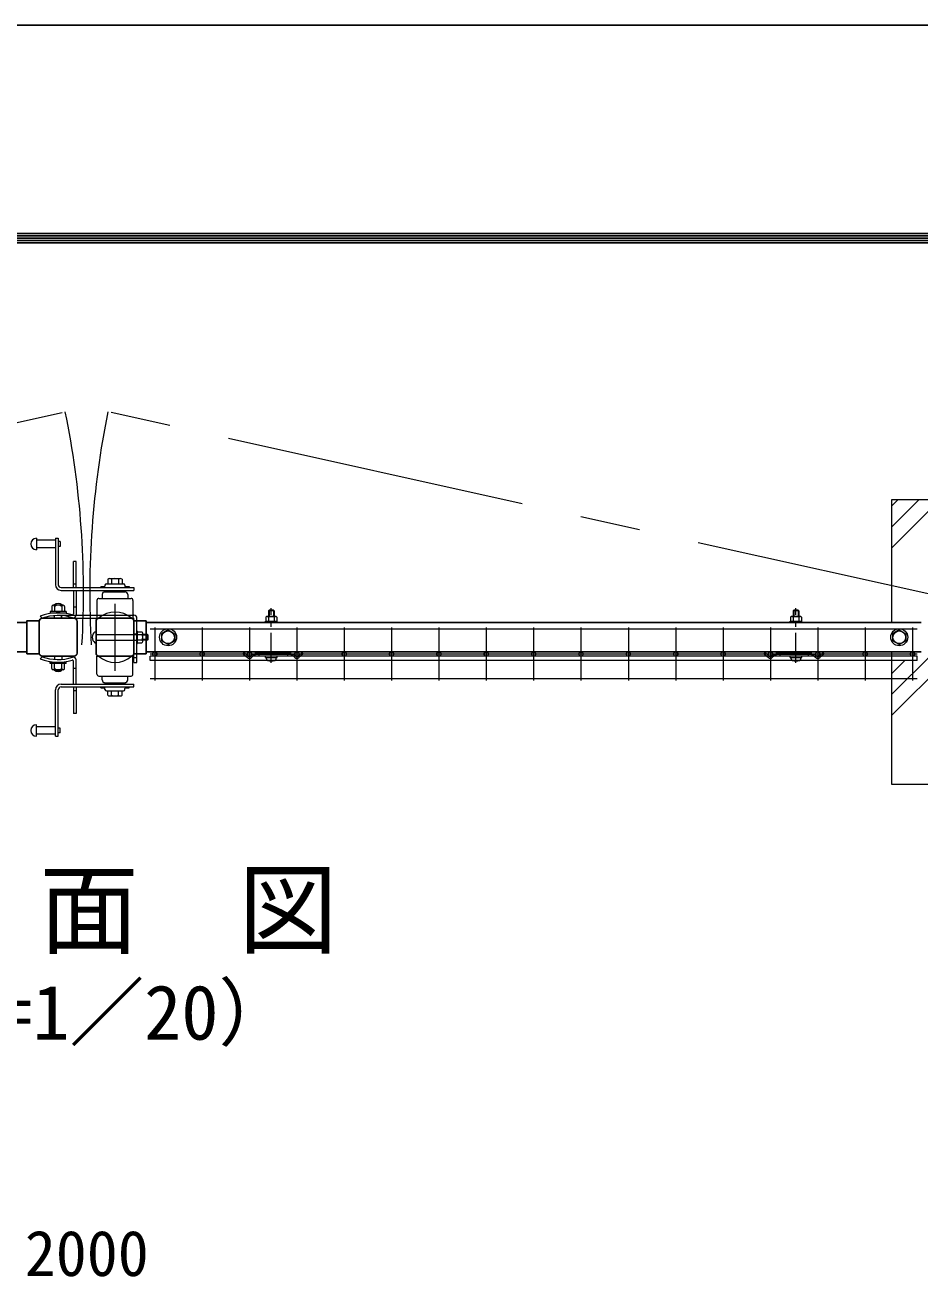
# Model space of a CAD drawing. Units: millimetres, scale not verified. Extents: x -4200 to 4200, y -2970 to 2970.
# Drawn here: x 1177 to 2122, y 1648 to 2970 of the extents above; entities that cross this region are included whole.
import ezdxf
from ezdxf.enums import TextEntityAlignment as Align

# ---------------------------------------------------------------- set-up
doc = ezdxf.new("R2010")
doc.units = ezdxf.units.MM
doc.header["$LTSCALE"] = 10
doc.linetypes.add('USER1', pattern=[50.8, 31.75, -6.35, 6.35, -6.35])
for name, color, linetype, lineweight in [('0-0_D-STR-TXT', 7, 'Continuous', 13), ('0-1_D-STR-DIM', 7, 'Continuous', 13), ('0-2_D-BMK', 2, 'USER1', 13), ('0-3_D-STR1', 1, 'Continuous', 25), ('0-4_D-STR3', 3, 'Continuous', 13), ('0-5_D-STR2', 7, 'Continuous', 13), ('0-6_D-DCR-HCH', 7, 'Continuous', 13), ('0-C_D-TTL', 7, 'Continuous', 25)]:
    doc.layers.add(name, color=color, linetype=linetype, lineweight=lineweight)
doc.styles.add('ＭＳ ゴシック', font='')
doc.styles.get('ＭＳ ゴシック').set_extended_font_data('MS Gothic')

# ---------------------------------------------------------------- blocks, each defined once
blk = doc.blocks.new('A$C89819078')
at = {"layer": '0-2_D-BMK'}
blk.add_line((0, -75), (0, 504), dxfattribs=at)
at = {"layer": '0-4_D-STR3'}
for p, q in [((-57.5, 409.3), (-57.5, 367.5)), ((-43.3, 417.5), (43.3, 417.5)), ((-23, 484), (-30, 477)), ((30, 477), (-30, 477)), ((-30, 477), (-30, 417.5)), ((-29.1, 409.3), (-29.1, 367.5)), ((-23, 484), (-23, 417.5)), ((23, 484), (-23, 484)), ((23, 484), (23, 417.5)), ((23, 484), (30, 477)), ((29.1, 409.3), (29.1, 367.5)), ((30, 477), (30, 417.5)), ((57.5, 409.3), (57.5, 367.5)), ((-62.5, 367.5), (62.5, 367.5)), ((-62.5, 351.5), (-62.5, 367.5)), ((-62.5, 351.5), (62.5, 351.5)), ((-57.5, 367.5), (57.5, 367.5)), ((62.5, 351.5), (62.5, 367.5)), ((-62.5, 0), (62.5, 0)), ((-62.5, -16), (-62.5, 0)), ((62.5, -16), (62.5, 0)), ((-62.5, -16), (62.5, -16)), ((-51.8, -16), (51.8, -16)), ((-51.8, -31.3), (-51.8, -16)), ((51.8, -31.6), (51.8, -16))]:
    blk.add_line(p, q, dxfattribs=at)
for centre, radius, start, end in [((-43.3, 401.1), 16.4, 30, 150), ((0, 361.7), 55.8, 58.543, 121.457), ((43.3, 401.1), 16.4, 30, 150), ((-32.8, -31.3), 19, 180, 253.92714), ((0.7, 85), 140, 253.92714, 285.41383), ((32.8, -31.6), 19, 285.41383, 0)]:
    blk.add_arc(centre, radius, start, end, dxfattribs=at)

msp = doc.modelspace()

# ---------------------------------------------------------------- linework, layer by layer
at = {"layer": '0-1_D-STR-DIM'}
msp.add_lwpolyline([(2091.99, 2307.94), (2091.99, 2168.44), (2391.99, 2168.44), (2391.99, 2468.44), (2091.99, 2468.44), (2091.99, 2338.94)], dxfattribs=at)
at = {"layer": '0-2_D-BMK'}
for p, q in [((286.3, 2354.29), (1219.53, 2561.46)), ((2197.67, 2354.29), (1264.46, 2561.46)), ((1271.99, 2288.04), (1271.99, 2358.84))]:
    msp.add_line(p, q, dxfattribs=at)
for centre, radius, start, end in [((283.96, 2371.12), 954.73, 356.664, 11.49985), ((2200, 2371.1), 954.72, 168.49887, 183.33466)]:
    msp.add_arc(centre, radius, start, end, dxfattribs=at)
at = {"layer": '0-3_D-STR1'}
for p, q in [((1191.99, 2340.24), (1191.99, 2306.64)), ((1228.79, 2343.44), (1195.19, 2343.44)), ((1231.99, 2306.64), (1231.99, 2340.24)), ((1251.99, 2340.24), (1251.99, 2306.64)), ((1288.79, 2343.44), (1255.19, 2343.44)), ((1291.93, 2340.89), (1304.99, 2340.89)), ((1291.99, 2306.64), (1291.99, 2340.24)), ((1304.99, 2340.89), (1304.99, 2305.99)), ((1178.99, 2338.94), (360.99, 2338.94)), ((1304.99, 2338.94), (2122.99, 2338.94)), ((360.99, 2307.94), (1178.99, 2307.94)), ((1192.06, 2305.99), (1178.99, 2305.99)), ((1195.19, 2303.44), (1228.79, 2303.44)), ((1255.19, 2303.44), (1288.79, 2303.44)), ((1291.93, 2305.99), (1304.99, 2305.99)), ((2122.99, 2307.94), (1304.99, 2307.94))]:
    msp.add_line(p, q, dxfattribs=at)
msp.add_lwpolyline([(1192.06, 2340.89), (1178.99, 2340.89), (1178.99, 2305.99)], dxfattribs=at)
for centre, start, end in [((1195.19, 2340.24), 90, 180), ((1228.79, 2340.24), 0, 90), ((1255.19, 2340.24), 90, 180), ((1288.79, 2340.24), 0, 90), ((1195.19, 2306.64), 180, 270), ((1228.79, 2306.64), 270, 0), ((1255.19, 2306.64), 180, 270), ((1288.79, 2306.64), 270, 0)]:
    msp.add_arc(centre, 3.2, start, end, dxfattribs=at)
at = {"layer": '0-4_D-STR3'}
for p, q in [((1188.99, 2427.94), (1188.99, 2415.94)), ((1208.99, 2425.94), (1188.99, 2425.94)), ((1208.99, 2427.94), (1211.99, 2427.94)), ((1208.99, 2427.94), (1208.99, 2378.94)), ((1211.99, 2427.94), (1211.99, 2378.94)), ((1213.99, 2424.44), (1211.99, 2424.44)), ((1213.99, 2424.44), (1213.99, 2419.44)), ((1208.99, 2417.94), (1188.99, 2417.94)), ((1213.99, 2419.44), (1211.99, 2419.44)), ((1230.99, 2403.44), (1227.99, 2403.44)), ((1227.99, 2375.94), (1227.99, 2403.44)), ((1230.99, 2375.94), (1230.99, 2403.44)), ((1262.89, 2379.94), (1280.89, 2379.94)), ((1264.39, 2384.74), (1264.39, 2379.94)), ((1264.39, 2379.94), (1279.39, 2379.94)), ((1266.21, 2385.44), (1277.55, 2385.44)), ((1268.14, 2384.74), (1268.14, 2379.94)), ((1275.64, 2384.74), (1275.64, 2379.94)), ((1279.39, 2384.74), (1279.39, 2379.94)), ((1214.99, 2375.94), (1291.99, 2375.94)), ((1214.99, 2372.94), (1291.99, 2372.94)), ((1230.99, 2379.44), (1227.99, 2379.44)), ((1227.99, 2372.94), (1227.99, 2348.06)), ((1230.99, 2372.94), (1230.99, 2346.94)), ((1256.89, 2376.94), (1260.89, 2376.94)), ((1256.89, 2376.94), (1256.89, 2375.94)), ((1258.39, 2368.44), (1258.39, 2364.44)), ((1260.61, 2371.34), (1262.23, 2372.94)), ((1261.39, 2378.44), (1261.39, 2377.44)), ((1261.39, 2371.44), (1282.39, 2371.44)), ((1262.23, 2372.94), (1263.28, 2371.87)), ((1262.85, 2371.44), (1263.28, 2371.87)), ((1271.14, 2372.94), (1271.14, 2371.44)), ((1271.14, 2372.94), (1272.64, 2372.94)), ((1272.64, 2372.94), (1272.64, 2371.44)), ((1281.54, 2372.94), (1280.49, 2371.87)), ((1280.93, 2371.44), (1280.49, 2371.87)), ((1283.16, 2371.34), (1281.54, 2372.94)), ((1282.39, 2378.44), (1282.39, 2377.44)), ((1282.89, 2376.94), (1286.89, 2376.94)), ((1285.39, 2368.44), (1285.39, 2364.44)), ((1286.89, 2376.94), (1286.89, 2375.94)), ((1291.99, 2375.94), (1291.99, 2372.94)), ((1205.18, 2355.82), (1205.18, 2350.82)), ((1217.38, 2357.22), (1206.58, 2357.22)), ((1207.98, 2357.82), (1207.98, 2357.21)), ((1207.98, 2357.82), (1215.99, 2357.82)), ((1207.98, 2355.82), (1207.98, 2350.78)), ((1208.48, 2358.16), (1208.48, 2357.21)), ((1215.49, 2358.17), (1215.49, 2357.24)), ((1215.99, 2357.82), (1215.99, 2357.24)), ((1215.99, 2355.82), (1215.99, 2350.78)), ((1218.77, 2355.82), (1218.77, 2350.74)), ((1227.99, 2355.44), (1230.99, 2355.44)), ((1252.89, 2362.44), (1252.89, 2343.44)), ((1254.89, 2364.44), (1288.89, 2364.44)), ((1258.39, 2364.44), (1285.39, 2364.44)), ((1290.89, 2362.44), (1290.89, 2343.44)), ((1195.01, 2343.44), (1192.99, 2345.66)), ((1220.39, 2350.78), (1203.59, 2350.78)), ((1203.59, 2350.78), (1203.59, 2349.18)), ((1203.59, 2349.18), (1220.39, 2349.18)), ((1207.98, 2343.44), (1207.98, 2346.25)), ((1215.19, 2346.64), (1291.99, 2346.64)), ((1215.19, 2346.64), (1215.19, 2343.44)), ((1215.19, 2343.44), (1291.99, 2343.44)), ((1215.99, 2343.44), (1215.99, 2346.25)), ((1220.39, 2350.78), (1220.39, 2349.18)), ((1252.89, 2343.44), (1254.72, 2343.44)), ((1291.99, 2296.64), (1291.99, 2343.44)), ((1250.81, 2329.22), (1251.99, 2329.22)), ((1251.99, 2329.22), (1251.99, 2317.67)), ((1295.19, 2329.94), (1295.89, 2329.94)), ((1295.19, 2316.94), (1295.19, 2329.94)), ((1295.89, 2316.94), (1295.89, 2329.94)), ((1295.89, 2329.22), (1300.31, 2329.22)), ((1301.19, 2319.11), (1301.19, 2327.77)), ((1327.99, 2331.19), (1320.99, 2327.15)), ((1320.99, 2327.15), (1320.99, 2319.73)), ((1327.99, 2331.19), (1334.99, 2327.15)), ((1334.99, 2327.15), (1334.99, 2319.73)), ((2099.99, 2331.19), (2092.99, 2327.15)), ((2092.99, 2327.15), (2092.99, 2319.73)), ((2099.99, 2331.19), (2106.99, 2327.15)), ((2106.99, 2327.15), (2106.99, 2319.73)), ((1250.81, 2317.67), (1251.99, 2317.67)), ((1251.99, 2326.44), (1295.19, 2326.44)), ((1251.99, 2320.44), (1295.19, 2320.44)), ((1295.19, 2326.64), (1291.99, 2326.64)), ((1295.19, 2316.94), (1295.89, 2316.94)), ((1295.89, 2326.33), (1300.31, 2326.33)), ((1295.89, 2320.56), (1300.31, 2320.56)), ((1295.89, 2317.67), (1300.31, 2317.67)), ((1306.29, 2326.44), (1301.19, 2326.44)), ((1306.99, 2325.74), (1301.19, 2325.74)), ((1306.99, 2321.14), (1301.19, 2321.14)), ((1306.29, 2320.44), (1301.19, 2320.44)), ((1306.29, 2320.44), (1306.29, 2326.44)), ((1306.99, 2325.74), (1306.29, 2326.44)), ((1306.99, 2321.14), (1306.29, 2320.44)), ((1306.99, 2321.14), (1306.99, 2325.74)), ((1327.99, 2315.69), (1320.99, 2319.73)), ((1327.99, 2315.69), (1334.99, 2319.73)), ((2099.99, 2315.69), (2092.99, 2319.73)), ((2099.99, 2315.69), (2106.99, 2319.73)), ((1195.01, 2302.94), (1192.99, 2300.72)), ((1207.98, 2303.44), (1207.98, 2300.13)), ((1215.99, 2303.44), (1215.99, 2300.13)), ((1252.89, 2303.44), (1254.72, 2303.44)), ((1252.89, 2284.44), (1252.89, 2303.44)), ((1289.39, 2303.44), (1290.89, 2303.44)), ((1290.89, 2284.44), (1290.89, 2303.44)), ((1295.19, 2301.64), (1291.99, 2301.64)), ((1407.28, 2305.98), (1408.32, 2307.19)), ((1407.28, 2305.98), (1411.99, 2301.92)), ((1408.32, 2307.19), (1413.03, 2303.13)), ((1416.91, 2304.97), (1414.93, 2303.16)), ((1417.99, 2303.79), (1416.01, 2301.98)), ((1417.99, 2305.39), (1420.49, 2305.39)), ((1417.99, 2303.79), (1459.99, 2303.79)), ((1420.49, 2307.19), (1457.49, 2307.19)), ((1420.49, 2305.39), (1420.49, 2307.19)), ((1457.49, 2305.39), (1420.49, 2305.39)), ((1423.99, 2305.39), (1423.99, 2303.79)), ((1453.99, 2305.39), (1453.99, 2303.79)), ((1457.49, 2305.39), (1457.49, 2307.19)), ((1457.49, 2305.39), (1459.99, 2305.39)), ((1459.99, 2303.79), (1461.98, 2301.98)), ((1461.07, 2304.97), (1463.06, 2303.16)), ((1469.66, 2307.19), (1464.95, 2303.13)), ((1470.71, 2305.98), (1466, 2301.92)), ((1470.71, 2305.98), (1469.66, 2307.19)), ((1957.27, 2305.98), (1958.32, 2307.19)), ((1957.27, 2305.98), (1961.98, 2301.92)), ((1958.32, 2307.19), (1963.03, 2303.13)), ((1966.91, 2304.97), (1964.92, 2303.16)), ((1967.99, 2303.79), (1966, 2301.98)), ((1967.99, 2305.39), (1970.49, 2305.39)), ((1967.99, 2303.79), (2009.99, 2303.79)), ((1970.49, 2307.19), (2007.49, 2307.19)), ((1970.49, 2305.39), (1970.49, 2307.19)), ((2007.49, 2305.39), (1970.49, 2305.39)), ((1973.99, 2305.39), (1973.99, 2303.79)), ((2003.99, 2305.39), (2003.99, 2303.79)), ((2007.49, 2305.39), (2007.49, 2307.19)), ((2007.49, 2305.39), (2009.99, 2305.39)), ((2009.99, 2303.79), (2011.97, 2301.98)), ((2011.06, 2304.97), (2013.05, 2303.16)), ((2019.66, 2307.19), (2014.95, 2303.13)), ((2020.7, 2305.98), (2015.99, 2301.92)), ((2020.7, 2305.98), (2019.66, 2307.19)), ((1203.59, 2297.2), (1220.39, 2297.2)), ((1205.18, 2290.56), (1205.18, 2295.56)), ((1217.38, 2289.15), (1206.58, 2289.15)), ((1207.98, 2290.56), (1207.98, 2295.6)), ((1207.98, 2288.56), (1207.98, 2289.17)), ((1207.98, 2288.56), (1215.99, 2288.56)), ((1208.48, 2288.22), (1208.48, 2289.17)), ((1215.49, 2288.21), (1215.49, 2289.14)), ((1215.99, 2290.56), (1215.99, 2295.6)), ((1215.99, 2288.56), (1215.99, 2289.14)), ((1218.77, 2290.56), (1218.77, 2295.64)), ((1220.39, 2295.6), (1220.39, 2297.2)), ((1227.99, 2273.94), (1227.99, 2298.32)), ((1227.99, 2290.94), (1230.99, 2290.94)), ((1230.99, 2273.94), (1230.99, 2299.44)), ((1254.89, 2282.44), (1288.89, 2282.44)), ((1258.39, 2282.44), (1285.39, 2282.44)), ((1258.39, 2278.44), (1258.39, 2282.44)), ((1260.61, 2275.54), (1262.23, 2273.94)), ((1261.39, 2275.44), (1282.39, 2275.44)), ((1262.23, 2273.94), (1263.28, 2275.01)), ((1262.85, 2275.44), (1263.28, 2275.01)), ((1271.14, 2273.94), (1271.14, 2275.44)), ((1272.64, 2273.94), (1272.64, 2275.44)), ((1280.93, 2275.44), (1280.49, 2275.01)), ((1281.54, 2273.94), (1280.49, 2275.01)), ((1283.16, 2275.54), (1281.54, 2273.94)), ((1285.39, 2278.44), (1285.39, 2282.44)), ((1208.99, 2218.94), (1208.99, 2267.94)), ((1211.99, 2218.94), (1211.99, 2267.94)), ((1214.99, 2273.94), (1291.99, 2273.94)), ((1214.99, 2270.94), (1291.99, 2270.94)), ((1227.99, 2270.94), (1227.99, 2242.94)), ((1230.99, 2266.94), (1227.99, 2266.94)), ((1230.99, 2270.94), (1230.99, 2242.94)), ((1256.89, 2269.94), (1256.89, 2270.94)), ((1256.89, 2269.94), (1260.89, 2269.94)), ((1261.39, 2268.44), (1261.39, 2269.44)), ((1262.89, 2266.94), (1280.89, 2266.94)), ((1264.39, 2266.94), (1279.39, 2266.94)), ((1264.39, 2262.14), (1264.39, 2266.94)), ((1266.21, 2261.44), (1277.55, 2261.44)), ((1268.14, 2262.14), (1268.14, 2266.94)), ((1271.14, 2273.94), (1272.64, 2273.94)), ((1275.64, 2262.14), (1275.64, 2266.94)), ((1279.39, 2262.14), (1279.39, 2266.94)), ((1282.39, 2268.44), (1282.39, 2269.44)), ((1282.89, 2269.94), (1286.89, 2269.94)), ((1286.89, 2269.94), (1286.89, 2270.94)), ((1291.99, 2270.94), (1291.99, 2273.94)), ((1230.99, 2242.94), (1227.99, 2242.94)), ((1188.99, 2218.94), (1188.99, 2230.94)), ((1208.99, 2228.94), (1188.99, 2228.94)), ((1213.99, 2227.44), (1211.99, 2227.44)), ((1213.99, 2222.44), (1211.99, 2222.44)), ((1213.99, 2222.44), (1213.99, 2227.44)), ((1208.99, 2220.94), (1188.99, 2220.94)), ((1208.99, 2218.94), (1211.99, 2218.94))]:
    msp.add_line(p, q, dxfattribs=at)
for points in [[(1291.99, 2296.64), (1295.19, 2296.64), (1295.19, 2343.44)], [(1220.39, 2295.6), (1203.59, 2295.6), (1203.59, 2297.2)]]:
    msp.add_lwpolyline(points, dxfattribs=at)
for centre, radius in [((1327.99, 2323.44), 9), ((1327.99, 2323.44), 6.71), ((2099.99, 2323.44), 9), ((2099.99, 2323.44), 6.71)]:
    msp.add_circle(centre, radius, dxfattribs=at)
for centre, radius, start, end in [((1188.99, 2421.94), 6, 90, 270), ((1262.89, 2378.44), 1.5, 90, 180), ((1266.26, 2382.58), 2.86, 49.03058, 130.96942), ((1271.89, 2375.05), 10.39, 68.85295, 111.14705), ((1277.51, 2382.58), 2.86, 49.04069, 130.95931), ((1280.89, 2378.44), 1.5, 0, 90), ((1214.99, 2378.94), 6, 180, 270), ((1214.99, 2378.94), 3, 180, 270), ((1261.39, 2368.44), 3, 90, 180), ((1260.89, 2377.44), 0.5, 270, 0), ((1282.89, 2377.44), 0.5, 180, 270), ((1282.39, 2368.44), 3, 0, 90), ((1206.58, 2355.82), 1.4, 0.08393, 179.91608), ((1211.99, 2352.81), 6.41, 51.35253, 128.64959), ((1211.99, 2350.81), 6.41, 51.35253, 128.64959), ((1217.38, 2355.84), 1.39, 359.29901, 180.70018), ((1254.89, 2362.44), 2, 90, 180), ((1288.89, 2362.44), 2, 0, 90), ((1211.99, 2296.18), 53, 73.87238, 111.00754), ((1211.99, 2296.41), 50, 72.42905, 109.85261), ((1226.99, 2348.06), 1, 253.8728, 0.00001), ((1227.99, 2346.94), 3, 252.42887, 0.00001), ((1272.05, 2324.06), 26, 48.18801, 131.81207), ((1291.99, 2343.44), 3.2, 0, 90), ((1254.94, 2323.44), 7.1, 125.5469, 234.4531), ((1299.57, 2327.77), 1.62, 297.07996, 62.92004), ((1296.04, 2323.44), 5.15, 325.92454, 34.07546), ((1299.57, 2319.11), 1.62, 297.07996, 62.92004), ((1211.99, 2350.2), 53, 248.99246, 286.12762), ((1211.99, 2349.97), 50, 250.14739, 287.57095), ((1227.99, 2299.44), 3, 359.99999, 107.57113), ((1272.05, 2322.82), 26, 228.18793, 311.81207), ((1413.97, 2304.22), 3.03, 229.26286, 312.38442), ((1413.97, 2304.22), 1.43, 229.26286, 312.38442), ((1417.99, 2303.79), 1.6, 90, 132.38442), ((1459.99, 2303.79), 1.6, 47.61558, 90), ((1464.02, 2304.22), 3.03, 227.61558, 310.73714), ((1464.02, 2304.22), 1.43, 227.61558, 310.73714), ((1963.96, 2304.22), 3.03, 229.26286, 312.38442), ((1963.96, 2304.22), 1.43, 229.26286, 312.38442), ((1967.99, 2303.79), 1.6, 90, 132.38442), ((2009.99, 2303.79), 1.6, 47.61558, 90), ((2014.01, 2304.22), 3.03, 227.61558, 310.73714), ((2014.01, 2304.22), 1.43, 227.61558, 310.73714), ((1206.58, 2290.56), 1.4, 180.08392, 359.91607), ((1211.99, 2295.57), 6.41, 231.35041, 308.64747), ((1211.99, 2293.57), 6.41, 231.35041, 308.64747), ((1217.38, 2290.54), 1.39, 179.29982, 0.70099), ((1226.99, 2298.32), 1, 359.99999, 106.1272), ((1254.89, 2284.44), 2, 180, 270), ((1261.39, 2278.44), 3, 180, 270), ((1282.39, 2278.44), 3, 270, 0), ((1288.89, 2284.44), 2, 270, 0), ((1214.99, 2267.94), 6, 90, 180), ((1214.99, 2267.94), 3, 90, 180), ((1260.89, 2269.44), 0.5, 0, 90), ((1262.89, 2268.44), 1.5, 180, 270), ((1266.26, 2264.3), 2.86, 229.03058, 310.96942), ((1271.89, 2271.83), 10.39, 248.85295, 291.14705), ((1277.51, 2264.3), 2.86, 229.04069, 310.95931), ((1280.89, 2268.44), 1.5, 270, 0), ((1282.89, 2269.44), 0.5, 90, 180), ((1188.99, 2224.94), 6, 90, 270)]:
    msp.add_arc(centre, radius, start, end, dxfattribs=at)
at = {"layer": '0-5_D-STR2'}
for p, q in [((2118.99, 2331.89), (1308.99, 2331.89)), ((1313.99, 2333.69), (1313.99, 2277.69)), ((1363.99, 2333.69), (1363.99, 2277.69)), ((1413.99, 2333.69), (1413.99, 2277.69)), ((1463.99, 2333.69), (1463.99, 2277.69)), ((1513.99, 2333.69), (1513.99, 2277.69)), ((1563.99, 2333.69), (1563.99, 2277.69)), ((1613.99, 2333.69), (1613.99, 2277.69)), ((1663.99, 2333.69), (1663.99, 2277.69)), ((1713.99, 2333.69), (1713.99, 2277.69)), ((1763.99, 2333.69), (1763.99, 2277.69)), ((1813.99, 2333.69), (1813.99, 2277.69)), ((1863.99, 2333.69), (1863.99, 2277.69)), ((1913.99, 2333.69), (1913.99, 2277.69)), ((1963.99, 2333.69), (1963.99, 2277.69)), ((2013.99, 2333.69), (2013.99, 2277.69)), ((2063.99, 2333.69), (2063.99, 2277.69)), ((2113.99, 2333.69), (2113.99, 2277.69)), ((2118.99, 2305.69), (1308.99, 2305.69)), ((2118.99, 2303.44), (1308.99, 2303.44)), ((1308.99, 2298.94), (1308.99, 2303.44)), ((2118.99, 2298.94), (2118.99, 2303.44)), ((2118.99, 2298.94), (1308.99, 2298.94)), ((2118.99, 2279.49), (1308.99, 2279.49))]:
    msp.add_line(p, q, dxfattribs=at)
for centre in [(1313.99, 2305.69), (1363.99, 2305.69), (1413.99, 2305.69), (1463.99, 2305.69), (1513.99, 2305.69), (1563.99, 2305.69), (1613.99, 2305.69), (1663.99, 2305.69), (1713.99, 2305.69), (1763.99, 2305.69), (1813.99, 2305.69), (1863.99, 2305.69), (1913.99, 2305.69), (1963.99, 2305.69), (2013.99, 2305.69), (2063.99, 2305.69), (2113.99, 2305.69)]:
    msp.add_circle(centre, 2.25, dxfattribs=at)
at = {"layer": '0-6_D-DCR-HCH'}
for p, q in [((2091.99, 2417.57), (2142.86, 2468.44)), ((2091.99, 2439.67), (2120.76, 2468.44)), ((2091.99, 2461.77), (2098.66, 2468.44)), ((2091.99, 2262.89), (2135.09, 2305.99)), ((2114.79, 2307.79), (2114.94, 2307.94)), ((2091.99, 2284.99), (2105.94, 2298.94)), ((2091.99, 2240.8), (2148.49, 2297.3))]:
    msp.add_line(p, q, dxfattribs=at)
at = {"layer": '0-C_D-TTL', "color": 2}
msp.add_lwpolyline([(-4200, 2970), (4200, 2970), (4200, -2970), (-4200, -2970)], close=True, dxfattribs=at)
at = {"layer": '0-C_D-TTL'}
for points in [[(-3930, 2750), (3930, 2750), (3930, -2750), (-3930, -2750)], [(-3927.5, 2747.5), (3927.5, 2747.5), (3927.5, -2747.5), (-3927.5, -2747.5)], [(-3925, 2745), (3925, 2745), (3925, -2745), (-3925, -2745)], [(-3922.5, 2742.5), (3922.5, 2742.5), (3922.5, -2742.5), (-3922.5, -2742.5)], [(-3920, 2740), (3920, 2740), (3920, -2740), (-3920, -2740)]]:
    msp.add_lwpolyline(points, close=True, dxfattribs=at)

# ---------------------------------------------------------------- block references
at = {"layer": '0-1_D-STR-DIM', "xscale": 0.1, "yscale": 0.1}
for p in [(1436.99, 2303.79), (1990.99, 2303.79)]:
    msp.add_blockref('A$C89819078', p, dxfattribs=at)

# ---------------------------------------------------------------- texts
at = {"layer": '0-0_D-STR-TXT', "style": 'ＭＳ ゴシック'}
for s, height, p in [('平\u3000面\u3000図', 76.98, (982.09, 1974.35)), ('（S=1／20）', 57.7, (1027.57, 1881.16))]:
    msp.add_text(s, height=height, dxfattribs=at).set_placement(p, align=Align.BOTTOM_LEFT)
at = {"layer": '0-1_D-STR-DIM', "style": 'ＭＳ ゴシック'}
msp.add_text('2000', height=48.09, dxfattribs=at).set_placement((1176.74, 1634.43), align=Align.BOTTOM_LEFT)

doc.saveas('drawing.dxf')
